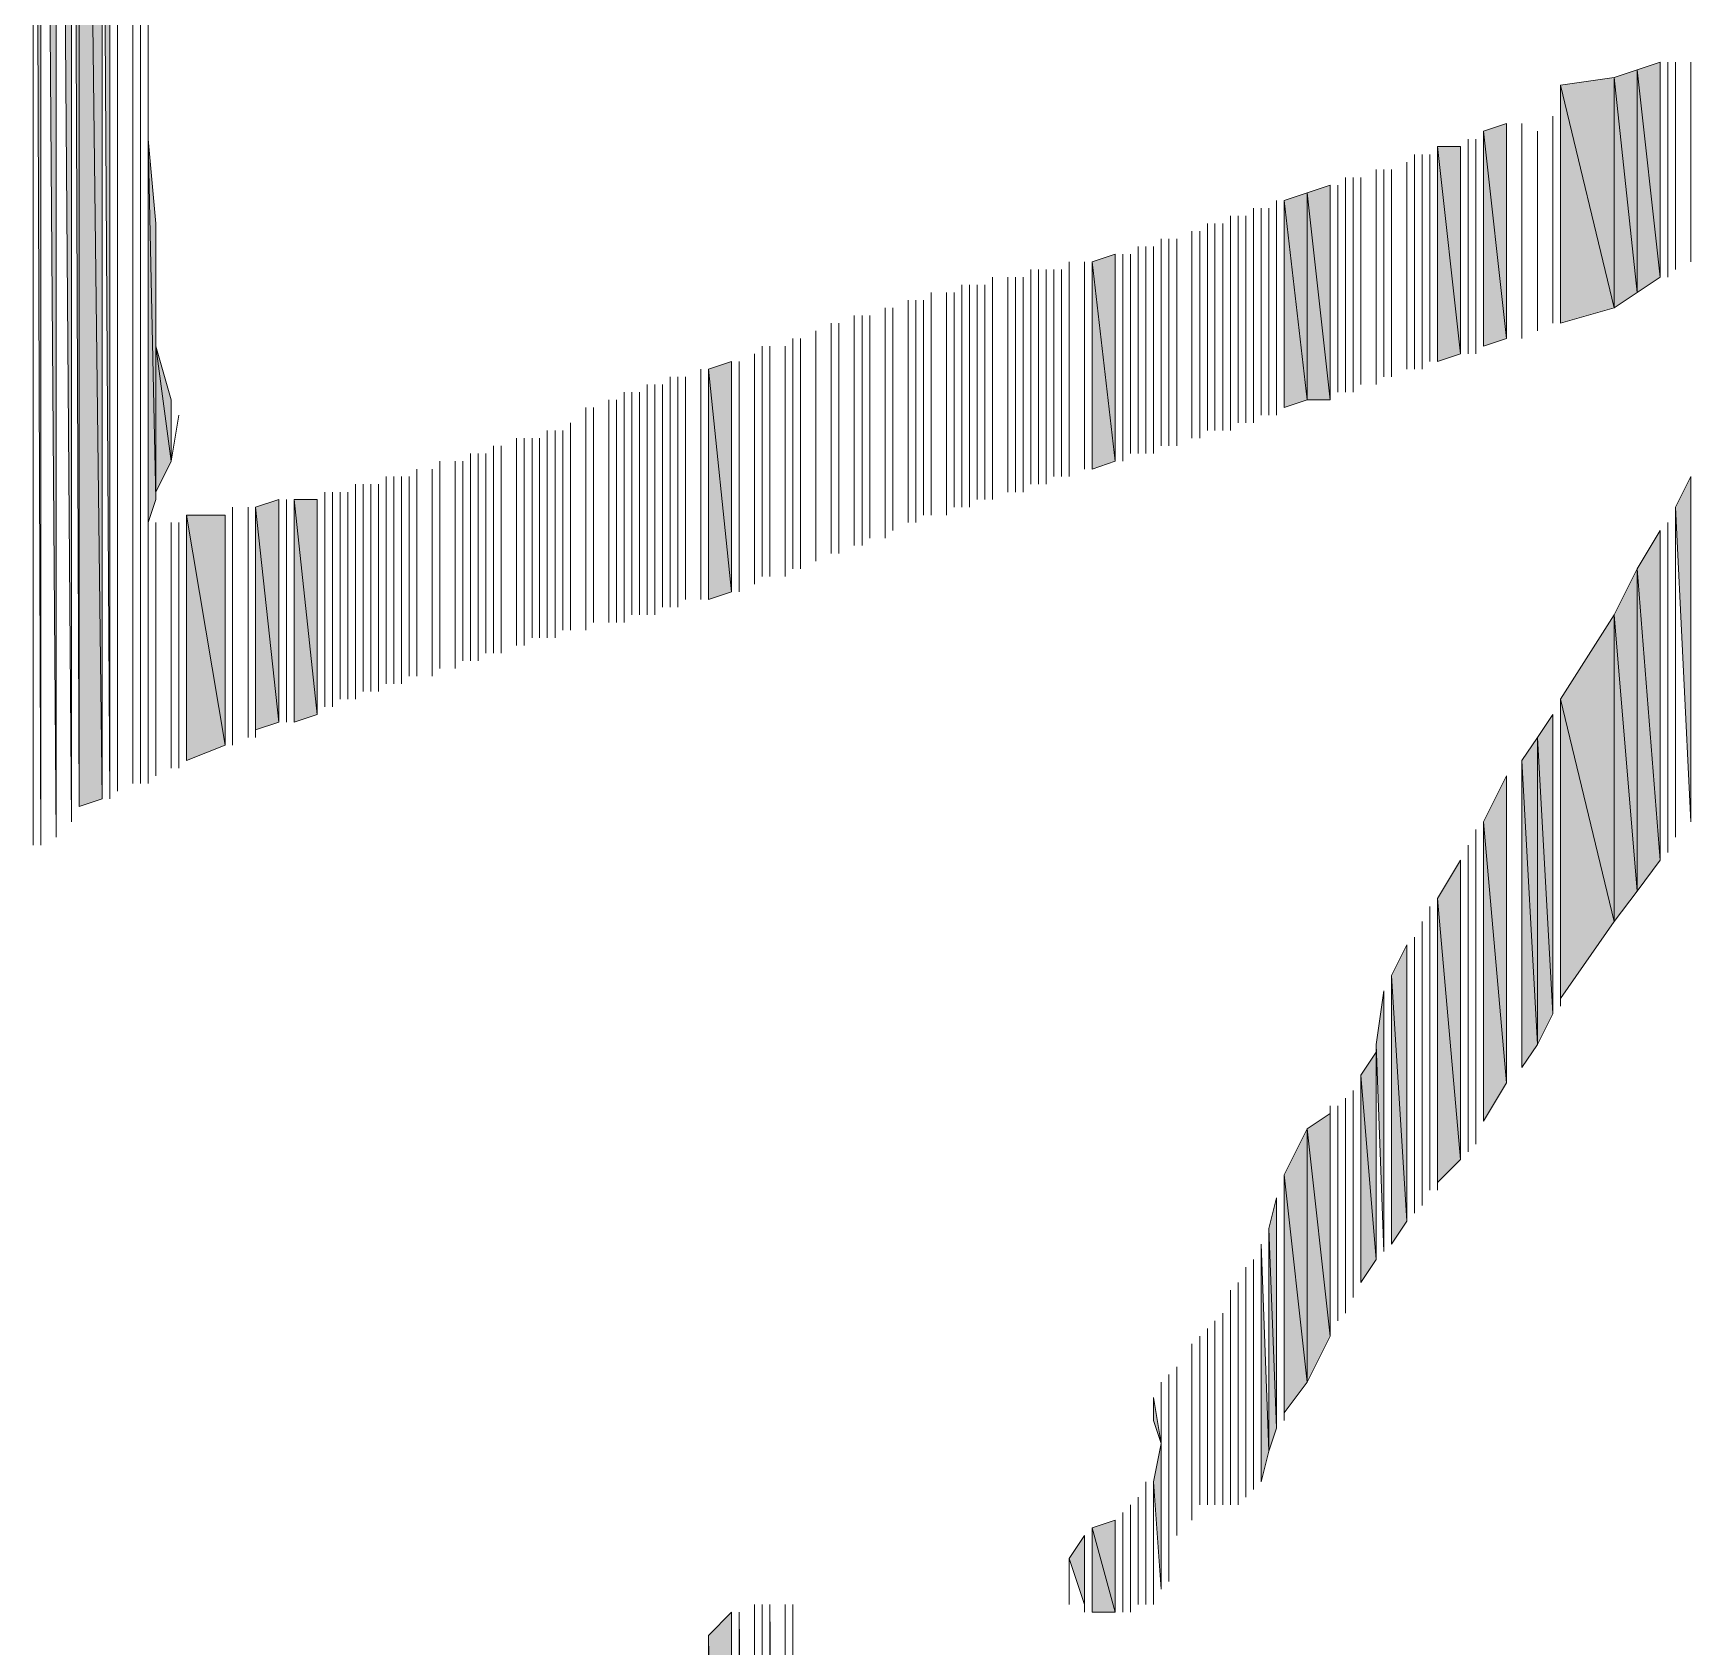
# Model space of a CAD drawing. Header units: millimetres. Extents: x -30643 to 86172, y -19411 to 63186.
# Drawn here: x 83223.9 to 83375.9, y -171.7 to -23.8 of the extents above; entities that cross this region are included whole.
import ezdxf

# ---------------------------------------------------------------- set-up
doc = ezdxf.new("R2010")
doc.units = ezdxf.units.MM

msp = doc.modelspace()

# ---------------------------------------------------------------- hatches: boundary and pattern name
h = msp.add_hatch(color=0)
h.dxf.hatch_style = 2
h.paths.add_polyline_path([(83224.65, -98.2), (83224.65, 91.8), (83223.95, 95.32)])
h = msp.add_hatch(color=0)
h.dxf.hatch_style = 2
h.paths.add_polyline_path([(83226.06, -97.49), (83226.06, 87.57), (83224.65, 91.8)])
h = msp.add_hatch(color=0)
h.dxf.hatch_style = 2
h.paths.add_polyline_path([(83227.47, -96.09), (83227.47, 84.76), (83226.06, 87.57)])
h = msp.add_hatch(color=0)
h.dxf.hatch_style = 2
h.paths.add_polyline_path([(83228.17, -94.68), (83228.17, 81.95), (83227.47, 84.76)])
h = msp.add_hatch(color=0)
h.dxf.hatch_style = 2
h.paths.add_polyline_path([(83228.17, -94.68), (83230.28, -93.97), (83228.17, 81.24)])
h = msp.add_hatch(color=0)
h.dxf.hatch_style = 2
h.paths.add_polyline_path([(83230.28, -93.97), (83230.28, 75.61), (83228.17, 81.24)])
h = msp.add_hatch(color=0)
h.dxf.hatch_style = 2
h.paths.add_polyline_path([(83230.98, -93.97), (83230.98, 16.5), (83230.28, 22.13)])
h = msp.add_hatch(color=0)
h.dxf.hatch_style = 2
h.paths.add_polyline_path([(83371.02, -47.53), (83371.02, -27.13), (83368.91, -27.83)])
h = msp.add_hatch(color=0)
h.dxf.hatch_style = 2
h.paths.add_polyline_path([(83373.13, -46.12), (83373.13, -26.42), (83371.02, -27.13)])
h = msp.add_hatch(color=0)
h.dxf.hatch_style = 2
h.paths.add_polyline_path([(83371.02, -47.53), (83373.13, -46.12), (83371.02, -27.13)])
h = msp.add_hatch(color=0)
h.dxf.hatch_style = 2
h.paths.add_polyline_path([(83368.91, -48.94), (83368.91, -27.83), (83363.98, -28.53)])
h = msp.add_hatch(color=0)
h.dxf.hatch_style = 2
h.paths.add_polyline_path([(83363.98, -50.35), (83363.98, -28.53), (83363.98, -31.35)])
h = msp.add_hatch(color=0)
h.dxf.hatch_style = 2
h.paths.add_polyline_path([(83363.98, -50.35), (83368.91, -48.94), (83363.98, -28.53)])
h = msp.add_hatch(color=0)
h.dxf.hatch_style = 2
h.paths.add_polyline_path([(83368.91, -48.94), (83371.02, -47.53), (83368.91, -27.83)])
h = msp.add_hatch(color=0)
h.dxf.hatch_style = 2
h.paths.add_polyline_path([(83359.05, -51.75), (83359.05, -32.05), (83356.94, -32.75)])
h = msp.add_hatch(color=0)
h.dxf.hatch_style = 2
h.paths.add_polyline_path([(83356.94, -52.46), (83359.05, -51.75), (83356.94, -32.75)])
h = msp.add_hatch(color=0)
h.dxf.hatch_style = 2
h.paths.add_polyline_path([(83234.5, -68.64), (83235.21, -66.53), (83234.5, -33.46)])
h = msp.add_hatch(color=0)
h.dxf.hatch_style = 2
h.paths.add_polyline_path([(83235.21, -66.53), (83235.21, -41.2), (83234.5, -33.46)])
h = msp.add_hatch(color=0)
h.dxf.hatch_style = 2
h.paths.add_polyline_path([(83352.72, -53.86), (83354.83, -53.16), (83352.72, -34.16)])
h = msp.add_hatch(color=0)
h.dxf.hatch_style = 2
h.paths.add_polyline_path([(83354.83, -53.16), (83354.83, -34.16), (83352.72, -34.16)])
h = msp.add_hatch(color=0)
h.dxf.hatch_style = 2
h.paths.add_polyline_path([(83342.87, -57.38), (83342.87, -37.68), (83340.76, -38.38)])
h = msp.add_hatch(color=0)
h.dxf.hatch_style = 2
h.paths.add_polyline_path([(83340.76, -57.38), (83340.76, -38.38), (83338.65, -39.09)])
h = msp.add_hatch(color=0)
h.dxf.hatch_style = 2
h.paths.add_polyline_path([(83338.65, -58.09), (83340.76, -57.38), (83338.65, -39.09)])
h = msp.add_hatch(color=0)
h.dxf.hatch_style = 2
h.paths.add_polyline_path([(83340.76, -57.38), (83342.87, -57.38), (83340.76, -38.38)])
h = msp.add_hatch(color=0)
h.dxf.hatch_style = 2
h.paths.add_polyline_path([(83235.21, -65.83), (83235.21, -44.72), (83235.21, -41.2)])
h = msp.add_hatch(color=0)
h.dxf.hatch_style = 2
h.paths.add_polyline_path([(83323.17, -63.01), (83323.17, -44.01), (83321.06, -44.72)])
h = msp.add_hatch(color=0)
h.dxf.hatch_style = 2
h.paths.add_polyline_path([(83235.21, -65.83), (83235.21, -52.46), (83235.21, -44.72)])
h = msp.add_hatch(color=0)
h.dxf.hatch_style = 2
h.paths.add_polyline_path([(83321.06, -63.72), (83323.17, -63.01), (83321.06, -44.72)])
h = msp.add_hatch(color=0)
h.dxf.hatch_style = 2
h.paths.add_polyline_path([(83235.21, -65.83), (83236.61, -63.01), (83235.21, -52.46)])
h = msp.add_hatch(color=0)
h.dxf.hatch_style = 2
h.paths.add_polyline_path([(83236.61, -63.01), (83236.61, -57.38), (83235.21, -52.46)])
h = msp.add_hatch(color=0)
h.dxf.hatch_style = 2
h.paths.add_polyline_path([(83287.98, -74.98), (83287.98, -53.86), (83285.87, -54.57)])
h = msp.add_hatch(color=0)
h.dxf.hatch_style = 2
h.paths.add_polyline_path([(83285.87, -75.68), (83287.98, -74.98), (83285.87, -54.57)])
h = msp.add_hatch(color=0)
h.dxf.hatch_style = 2
h.paths.add_polyline_path([(83375.94, -96.09), (83375.94, -64.42), (83374.54, -67.23)])
h = msp.add_hatch(color=0)
h.dxf.hatch_style = 2
h.paths.add_polyline_path([(83246.47, -86.94), (83246.47, -66.53), (83244.35, -67.23)])
h = msp.add_hatch(color=0)
h.dxf.hatch_style = 2
h.paths.add_polyline_path([(83247.87, -86.94), (83249.98, -86.23), (83247.87, -66.53)])
h = msp.add_hatch(color=0)
h.dxf.hatch_style = 2
h.paths.add_polyline_path([(83249.98, -86.23), (83249.98, -66.53), (83247.87, -66.53)])
h = msp.add_hatch(color=0)
h.dxf.hatch_style = 2
h.paths.add_polyline_path([(83238.02, -90.46), (83241.54, -89.05), (83238.02, -67.94)])
h = msp.add_hatch(color=0)
h.dxf.hatch_style = 2
h.paths.add_polyline_path([(83241.54, -89.05), (83241.54, -67.94), (83238.02, -67.94)])
h = msp.add_hatch(color=0)
h.dxf.hatch_style = 2
h.paths.add_polyline_path([(83244.35, -87.64), (83246.47, -86.94), (83244.35, -67.23)])
h = msp.add_hatch(color=0)
h.dxf.hatch_style = 2
h.paths.add_polyline_path([(83373.13, -99.6), (83373.13, -69.35), (83371.02, -72.86)])
h = msp.add_hatch(color=0)
h.dxf.hatch_style = 2
h.paths.add_polyline_path([(83371.02, -102.42), (83371.02, -72.86), (83368.91, -77.09)])
h = msp.add_hatch(color=0)
h.dxf.hatch_style = 2
h.paths.add_polyline_path([(83371.02, -102.42), (83373.13, -99.6), (83371.02, -72.86)])
h = msp.add_hatch(color=0)
h.dxf.hatch_style = 2
h.paths.add_polyline_path([(83368.91, -105.23), (83368.91, -77.09), (83363.98, -84.83)])
h = msp.add_hatch(color=0)
h.dxf.hatch_style = 2
h.paths.add_polyline_path([(83368.91, -105.23), (83371.02, -102.42), (83368.91, -77.09)])
h = msp.add_hatch(color=0)
h.dxf.hatch_style = 2
h.paths.add_polyline_path([(83363.98, -112.27), (83368.91, -105.23), (83363.98, -84.83)])
h = msp.add_hatch(color=0)
h.dxf.hatch_style = 2
h.paths.add_polyline_path([(83363.28, -113.68), (83363.28, -86.23), (83361.87, -88.35)])
h = msp.add_hatch(color=0)
h.dxf.hatch_style = 2
h.paths.add_polyline_path([(83361.87, -116.49), (83361.87, -88.35), (83360.46, -90.46)])
h = msp.add_hatch(color=0)
h.dxf.hatch_style = 2
h.paths.add_polyline_path([(83361.87, -116.49), (83363.28, -113.68), (83361.87, -88.35)])
h = msp.add_hatch(color=0)
h.dxf.hatch_style = 2
h.paths.add_polyline_path([(83360.46, -118.6), (83361.87, -116.49), (83360.46, -90.46)])
h = msp.add_hatch(color=0)
h.dxf.hatch_style = 2
h.paths.add_polyline_path([(83359.05, -120.01), (83359.05, -91.86), (83356.94, -96.09)])
h = msp.add_hatch(color=0)
h.dxf.hatch_style = 2
h.paths.add_polyline_path([(83356.94, -123.53), (83359.05, -120.01), (83356.94, -96.09)])
h = msp.add_hatch(color=0)
h.dxf.hatch_style = 2
h.paths.add_polyline_path([(83354.83, -127.05), (83354.83, -99.6), (83352.72, -103.12)])
h = msp.add_hatch(color=0)
h.dxf.hatch_style = 2
h.paths.add_polyline_path([(83352.72, -129.16), (83354.83, -127.05), (83352.72, -103.12)])
h = msp.add_hatch(color=0)
h.dxf.hatch_style = 2
h.paths.add_polyline_path([(83349.91, -132.68), (83349.91, -107.34), (83348.5, -110.16)])
h = msp.add_hatch(color=0)
h.dxf.hatch_style = 2
h.paths.add_polyline_path([(83348.5, -134.79), (83349.91, -132.68), (83348.5, -110.16)])
h = msp.add_hatch(color=0)
h.dxf.hatch_style = 2
h.paths.add_polyline_path([(83347.8, -135.49), (83347.8, -111.57), (83347.09, -116.49)])
h = msp.add_hatch(color=0)
h.dxf.hatch_style = 2
h.paths.add_polyline_path([(83347.09, -136.2), (83347.09, -117.2), (83345.68, -119.31)])
h = msp.add_hatch(color=0)
h.dxf.hatch_style = 2
h.paths.add_polyline_path([(83345.68, -138.31), (83347.09, -136.2), (83345.68, -119.31)])
h = msp.add_hatch(color=0)
h.dxf.hatch_style = 2
h.paths.add_polyline_path([(83342.87, -143.23), (83342.87, -122.83), (83340.76, -124.23)])
h = msp.add_hatch(color=0)
h.dxf.hatch_style = 2
h.paths.add_polyline_path([(83340.76, -147.45), (83340.76, -124.23), (83338.65, -128.45)])
h = msp.add_hatch(color=0)
h.dxf.hatch_style = 2
h.paths.add_polyline_path([(83340.76, -147.45), (83342.87, -143.23), (83340.76, -124.23)])
h = msp.add_hatch(color=0)
h.dxf.hatch_style = 2
h.paths.add_polyline_path([(83338.65, -150.27), (83340.76, -147.45), (83338.65, -128.45)])
h = msp.add_hatch(color=0)
h.dxf.hatch_style = 2
h.paths.add_polyline_path([(83337.94, -151.68), (83337.94, -130.57), (83337.24, -133.38)])
h = msp.add_hatch(color=0)
h.dxf.hatch_style = 2
h.paths.add_polyline_path([(83337.24, -153.79), (83337.94, -151.68), (83337.24, -133.38)])
h = msp.add_hatch(color=0)
h.dxf.hatch_style = 2
h.paths.add_polyline_path([(83336.54, -156.6), (83337.24, -153.79), (83336.54, -134.79)])
h = msp.add_hatch(color=0)
h.dxf.hatch_style = 2
h.paths.add_polyline_path([(83326.68, -150.97), (83327.39, -153.08), (83326.68, -148.86)])
h = msp.add_hatch(color=0)
h.dxf.hatch_style = 2
h.paths.add_polyline_path([(83327.39, -166.45), (83327.39, -153.08), (83326.68, -156.6)])
h = msp.add_hatch(color=0)
h.dxf.hatch_style = 2
h.paths.add_polyline_path([(83323.17, -168.56), (83323.17, -160.12), (83321.06, -160.82)])
h = msp.add_hatch(color=0)
h.dxf.hatch_style = 2
h.paths.add_polyline_path([(83321.06, -168.56), (83323.17, -168.56), (83321.06, -160.82)])
h = msp.add_hatch(color=0)
h.dxf.hatch_style = 2
h.paths.add_polyline_path([(83320.35, -167.86), (83320.35, -161.53), (83318.94, -163.64)])
h = msp.add_hatch(color=0)
h.dxf.hatch_style = 2
h.paths.add_polyline_path([(83287.98, -303.67), (83287.98, -168.56), (83285.87, -170.68)])
h = msp.add_hatch(color=0)
h.dxf.hatch_style = 2
h.paths.add_polyline_path([(83288.69, -304.37), (83290.09, -309.3), (83288.69, -168.56)])
h = msp.add_hatch(color=0)
h.dxf.hatch_style = 2
h.paths.add_polyline_path([(83291.5, -311.41), (83292.91, -313.52), (83291.5, -167.86)])
h = msp.add_hatch(color=0)
h.dxf.hatch_style = 2
h.paths.add_polyline_path([(83293.61, -314.93), (83293.61, -183.34), (83293.61, -167.86)])
h = msp.add_hatch(color=0)
h.dxf.hatch_style = 2
h.paths.add_polyline_path([(83285.87, -297.34), (83287.98, -303.67), (83285.87, -170.68)])

# ---------------------------------------------------------------- linework, layer by layer
at = {"color": 0, "lineweight": 0}
for points in [[(83223.95, -75.68), (83223.95, 95.32)], [(83223.95, -98.2), (83223.95, 95.32)], [(83224.65, -98.2), (83224.65, 91.8), (83223.95, 95.32)], [(83224.65, -98.2), (83224.65, 91.8)], [(83226.06, -97.49), (83226.06, 87.57), (83224.65, 91.8)], [(83226.06, -97.49), (83226.06, 87.57)], [(83226.06, -97.49), (83226.06, 87.57)], [(83226.06, -97.49), (83226.06, 87.57)], [(83227.47, -96.09), (83227.47, 84.76), (83226.06, 87.57)], [(83227.47, -96.09), (83227.47, 84.76)], [(83228.17, -94.68), (83228.17, 81.95), (83227.47, 84.76)], [(83228.17, -94.68), (83228.17, 81.95)], [(83228.17, -94.68), (83228.17, 81.24)], [(83228.17, -94.68), (83230.28, -93.97), (83228.17, 81.24)], [(83230.28, -93.97), (83230.28, 75.61), (83228.17, 81.24)], [(83230.28, -93.97), (83230.28, 22.13)], [(83230.98, -93.97), (83230.98, 16.5), (83230.28, 22.13)], [(83230.98, -93.97), (83230.98, 16.5)], [(83231.69, -93.27), (83231.69, 15.8)], [(83231.69, -93.27), (83231.69, 15.8)], [(83233.1, -92.57), (83233.1, 15.1)], [(83233.1, -92.57), (83233.1, 15.1)], [(83233.1, -92.57), (83233.1, 15.1)], [(83233.1, -92.57), (83233.1, 15.1)], [(83233.8, -92.57), (83233.8, 14.39)], [(83233.8, -92.57), (83233.8, 14.39)], [(83233.8, -92.57), (83233.8, 14.39)], [(83233.8, -92.57), (83233.8, 14.39)], [(83234.5, -92.57), (83234.5, 13.69)], [(83371.02, -47.53), (83371.02, -27.13), (83368.91, -27.83)], [(83373.13, -46.12), (83373.13, -26.42), (83371.02, -27.13)], [(83371.02, -47.53), (83373.13, -46.12), (83371.02, -27.13)], [(83373.13, -46.12), (83373.13, -26.42)], [(83373.83, -46.12), (83373.83, -26.42)], [(83373.83, -46.12), (83373.83, -26.42)], [(83374.54, -45.42), (83374.54, -26.42)], [(83374.54, -45.42), (83374.54, -26.42)], [(83375.94, -44.72), (83375.94, -26.42)], [(83375.94, -44.72), (83375.94, -26.42)], [(83368.91, -48.94), (83368.91, -27.83), (83363.98, -28.53)], [(83363.98, -50.35), (83363.98, -28.53), (83363.98, -31.35)], [(83363.98, -50.35), (83368.91, -48.94), (83363.98, -28.53)], [(83368.91, -48.94), (83368.91, -27.83)], [(83368.91, -48.94), (83368.91, -27.83)], [(83368.91, -48.94), (83371.02, -47.53), (83368.91, -27.83)], [(83363.28, -50.35), (83363.28, -31.35)], [(83363.28, -50.35), (83363.28, -31.35)], [(83363.98, -50.35), (83363.98, -31.35)], [(83363.98, -50.35), (83363.98, -31.35)], [(83359.05, -51.75), (83359.05, -32.05), (83356.94, -32.75)], [(83356.94, -52.46), (83356.94, -32.75)], [(83356.94, -52.46), (83359.05, -51.75), (83356.94, -32.75)], [(83359.05, -51.75), (83359.05, -32.05)], [(83360.46, -51.75), (83360.46, -32.05)], [(83360.46, -51.75), (83360.46, -32.05)], [(83361.87, -51.05), (83361.87, -32.75)], [(83361.87, -51.05), (83361.87, -32.75)], [(83234.5, -68.64), (83235.21, -66.53), (83234.5, -33.46)], [(83235.21, -66.53), (83235.21, -41.2), (83234.5, -33.46)], [(83350.61, -54.57), (83350.61, -34.87)], [(83350.61, -54.57), (83350.61, -34.87)], [(83351.31, -54.57), (83351.31, -34.87)], [(83351.31, -54.57), (83351.31, -34.87)], [(83352.02, -53.86), (83352.02, -34.87)], [(83352.02, -53.86), (83352.02, -34.87)], [(83352.02, -53.86), (83352.02, -34.87)], [(83352.02, -53.86), (83352.02, -34.87)], [(83352.72, -53.86), (83352.72, -34.16)], [(83352.72, -53.86), (83354.83, -53.16), (83352.72, -34.16)], [(83354.83, -53.16), (83354.83, -34.16), (83352.72, -34.16)], [(83352.72, -53.86), (83352.72, -34.87)], [(83352.72, -53.86), (83352.72, -34.87)], [(83354.83, -53.16), (83354.83, -34.16)], [(83354.83, -53.16), (83354.83, -34.16)], [(83354.83, -53.16), (83354.83, -34.16)], [(83355.54, -53.16), (83355.54, -33.46)], [(83355.54, -53.16), (83355.54, -33.46)], [(83355.54, -53.16), (83355.54, -33.46)], [(83355.54, -53.16), (83355.54, -33.46)], [(83356.24, -53.16), (83356.24, -33.46)], [(83356.24, -53.16), (83356.24, -33.46)], [(83356.24, -52.46), (83356.24, -33.46)], [(83356.24, -52.46), (83356.24, -33.46)], [(83356.24, -52.46), (83356.24, -33.46)], [(83356.24, -52.46), (83356.24, -33.46)], [(83347.09, -55.98), (83347.09, -36.27)], [(83347.09, -55.98), (83347.09, -36.27)], [(83347.09, -55.27), (83347.09, -36.27)], [(83347.09, -55.27), (83347.09, -36.27)], [(83347.09, -55.27), (83347.09, -36.27)], [(83347.09, -55.27), (83347.09, -36.27)], [(83347.8, -55.27), (83347.8, -36.27)], [(83347.8, -55.27), (83347.8, -36.27)], [(83348.5, -55.27), (83348.5, -36.27)], [(83348.5, -55.27), (83348.5, -36.27)], [(83349.91, -54.57), (83349.91, -35.57)], [(83349.91, -54.57), (83349.91, -35.57)], [(83349.91, -54.57), (83349.91, -35.57)], [(83349.91, -54.57), (83349.91, -35.57)], [(83342.87, -57.38), (83342.87, -37.68), (83340.76, -38.38)], [(83342.87, -57.38), (83342.87, -37.68)], [(83342.87, -56.68), (83342.87, -37.68)], [(83342.87, -56.68), (83342.87, -37.68)], [(83342.87, -56.68), (83342.87, -37.68)], [(83342.87, -56.68), (83342.87, -37.68)], [(83343.57, -56.68), (83343.57, -37.68)], [(83343.57, -56.68), (83343.57, -37.68)], [(83343.57, -56.68), (83343.57, -37.68)], [(83343.57, -56.68), (83343.57, -37.68)], [(83343.57, -56.68), (83343.57, -37.68)], [(83343.57, -56.68), (83343.57, -37.68)], [(83343.57, -56.68), (83343.57, -37.68)], [(83343.57, -56.68), (83343.57, -37.68)], [(83343.57, -56.68), (83343.57, -37.68)], [(83343.57, -56.68), (83343.57, -37.68)], [(83344.28, -56.68), (83344.28, -36.98)], [(83344.28, -56.68), (83344.28, -36.98)], [(83344.28, -56.68), (83344.28, -36.98)], [(83344.28, -56.68), (83344.28, -36.98)], [(83344.28, -56.68), (83344.28, -37.68)], [(83344.28, -56.68), (83344.28, -37.68)], [(83344.98, -56.68), (83344.98, -36.98)], [(83344.98, -56.68), (83344.98, -36.98)], [(83344.98, -55.98), (83344.98, -36.98)], [(83344.98, -55.98), (83344.98, -36.98)], [(83344.98, -55.98), (83344.98, -36.98)], [(83344.98, -55.98), (83344.98, -36.98)], [(83345.68, -55.98), (83345.68, -36.98)], [(83345.68, -55.98), (83345.68, -36.98)], [(83337.94, -58.79), (83337.94, -39.09)], [(83337.94, -58.79), (83337.94, -39.09)], [(83340.76, -57.38), (83340.76, -38.38), (83338.65, -39.09)], [(83338.65, -58.09), (83338.65, -39.09)], [(83338.65, -58.09), (83338.65, -39.09)], [(83338.65, -58.09), (83338.65, -39.09)], [(83338.65, -58.09), (83338.65, -39.09)], [(83338.65, -58.09), (83338.65, -39.09)], [(83338.65, -58.09), (83338.65, -39.09)], [(83338.65, -58.09), (83338.65, -39.09)], [(83338.65, -58.09), (83340.76, -57.38), (83338.65, -39.09)], [(83340.76, -57.38), (83340.76, -38.38)], [(83340.76, -57.38), (83340.76, -38.38)], [(83340.76, -57.38), (83342.87, -57.38), (83340.76, -38.38)], [(83333.72, -59.49), (83333.72, -40.5)], [(83333.72, -59.49), (83333.72, -40.5)], [(83334.43, -59.49), (83334.43, -40.5)], [(83334.43, -59.49), (83334.43, -40.5)], [(83335.13, -59.49), (83335.13, -40.5)], [(83335.13, -59.49), (83335.13, -40.5)], [(83335.83, -59.49), (83335.83, -39.79)], [(83335.83, -59.49), (83335.83, -39.79)], [(83336.54, -58.79), (83336.54, -39.79)], [(83336.54, -58.79), (83336.54, -39.79)], [(83336.54, -58.79), (83336.54, -39.79)], [(83336.54, -58.79), (83336.54, -39.79)], [(83336.54, -58.79), (83336.54, -39.79)], [(83336.54, -58.79), (83336.54, -39.79)], [(83337.24, -58.79), (83337.24, -39.79)], [(83337.24, -58.79), (83337.24, -39.79)], [(83337.24, -58.79), (83337.24, -39.79)], [(83337.24, -58.79), (83337.24, -39.79)], [(83235.21, -66.53), (83235.21, -41.2)], [(83235.21, -65.83), (83235.21, -44.72), (83235.21, -41.2)], [(83330.2, -60.9), (83330.2, -41.9)], [(83330.2, -60.9), (83330.2, -41.9)], [(83330.2, -60.9), (83330.2, -41.9)], [(83330.2, -60.9), (83330.2, -41.9)], [(83330.2, -60.9), (83330.2, -41.9)], [(83330.2, -60.9), (83330.2, -41.9)], [(83330.91, -60.9), (83330.91, -41.9)], [(83330.91, -60.9), (83330.91, -41.9)], [(83331.61, -60.2), (83331.61, -41.2)], [(83331.61, -60.2), (83331.61, -41.2)], [(83332.31, -60.2), (83332.31, -41.2)], [(83332.31, -60.2), (83332.31, -41.2)], [(83332.31, -60.2), (83332.31, -41.2)], [(83332.31, -60.2), (83332.31, -41.2)], [(83333.02, -60.2), (83333.02, -41.2)], [(83333.02, -60.2), (83333.02, -41.2)], [(83333.72, -60.2), (83333.72, -41.2)], [(83333.72, -60.2), (83333.72, -41.2)], [(83323.17, -63.01), (83323.17, -44.01), (83321.06, -44.72)], [(83323.17, -63.01), (83323.17, -44.01)], [(83323.17, -63.01), (83323.17, -44.01)], [(83323.17, -63.01), (83323.17, -44.01)], [(83323.87, -63.01), (83323.87, -44.01)], [(83323.87, -63.01), (83323.87, -44.01)], [(83323.87, -63.01), (83323.87, -44.01)], [(83323.87, -63.01), (83323.87, -44.01)], [(83323.87, -63.01), (83323.87, -44.01)], [(83323.87, -63.01), (83323.87, -44.01)], [(83324.57, -62.31), (83324.57, -44.01)], [(83324.57, -62.31), (83324.57, -44.01)], [(83325.28, -62.31), (83325.28, -43.31)], [(83325.28, -62.31), (83325.28, -43.31)], [(83325.98, -62.31), (83325.98, -43.31)], [(83325.98, -62.31), (83325.98, -43.31)], [(83325.98, -62.31), (83325.98, -43.31)], [(83325.98, -62.31), (83325.98, -43.31)], [(83325.98, -62.31), (83325.98, -43.31)], [(83325.98, -62.31), (83325.98, -43.31)], [(83326.68, -62.31), (83326.68, -43.31)], [(83326.68, -62.31), (83326.68, -43.31)], [(83326.68, -61.61), (83326.68, -43.31)], [(83326.68, -61.61), (83326.68, -43.31)], [(83327.39, -61.61), (83327.39, -42.61)], [(83327.39, -61.61), (83327.39, -42.61)], [(83328.09, -61.61), (83328.09, -42.61)], [(83328.09, -61.61), (83328.09, -42.61)], [(83328.8, -61.61), (83328.8, -42.61)], [(83328.8, -61.61), (83328.8, -42.61)], [(83328.8, -60.9), (83328.8, -42.61)], [(83328.8, -60.9), (83328.8, -42.61)], [(83235.21, -65.83), (83235.21, -44.72)], [(83235.21, -65.83), (83235.21, -52.46), (83235.21, -44.72)], [(83315.43, -65.12), (83315.43, -45.42)], [(83315.43, -65.12), (83315.43, -45.42)], [(83316.13, -65.12), (83316.13, -45.42)], [(83316.13, -65.12), (83316.13, -45.42)], [(83316.83, -65.12), (83316.83, -45.42)], [(83316.83, -65.12), (83316.83, -45.42)], [(83316.83, -65.12), (83316.83, -45.42)], [(83316.83, -65.12), (83316.83, -45.42)], [(83317.54, -64.42), (83317.54, -45.42)], [(83317.54, -64.42), (83317.54, -45.42)], [(83318.24, -64.42), (83318.24, -45.42)], [(83318.24, -64.42), (83318.24, -45.42)], [(83318.94, -64.42), (83318.94, -44.72)], [(83318.94, -64.42), (83318.94, -44.72)], [(83318.94, -64.42), (83318.94, -44.72)], [(83318.94, -64.42), (83318.94, -44.72)], [(83320.35, -63.72), (83320.35, -44.72)], [(83320.35, -63.72), (83320.35, -44.72)], [(83320.35, -63.72), (83320.35, -44.72)], [(83320.35, -63.72), (83320.35, -44.72)], [(83321.06, -63.72), (83321.06, -44.72)], [(83321.06, -63.72), (83321.06, -44.72)], [(83321.06, -63.72), (83321.06, -44.72)], [(83321.06, -63.72), (83321.06, -44.72)], [(83321.06, -63.72), (83321.06, -44.72)], [(83321.06, -63.72), (83323.17, -63.01), (83321.06, -44.72)], [(83309.09, -67.23), (83309.09, -46.83)], [(83309.09, -67.23), (83309.09, -46.83)], [(83309.8, -67.23), (83309.8, -46.83)], [(83309.8, -67.23), (83309.8, -46.83)], [(83310.5, -66.53), (83310.5, -46.83)], [(83310.5, -66.53), (83310.5, -46.83)], [(83311.2, -66.53), (83311.2, -46.83)], [(83311.2, -66.53), (83311.2, -46.83)], [(83311.91, -66.53), (83311.91, -46.12)], [(83311.91, -66.53), (83311.91, -46.12)], [(83311.91, -66.53), (83311.91, -46.12)], [(83311.91, -66.53), (83311.91, -46.12)], [(83313.31, -65.83), (83313.31, -46.12)], [(83313.31, -65.83), (83313.31, -46.12)], [(83313.31, -65.83), (83313.31, -46.12)], [(83313.31, -65.83), (83313.31, -46.12)], [(83314.02, -65.83), (83314.02, -46.12)], [(83314.02, -65.83), (83314.02, -46.12)], [(83314.72, -65.83), (83314.72, -46.12)], [(83314.72, -65.83), (83314.72, -46.12)], [(83304.17, -68.64), (83304.17, -48.24)], [(83304.17, -68.64), (83304.17, -48.24)], [(83304.87, -68.64), (83304.87, -48.24)], [(83304.87, -68.64), (83304.87, -48.24)], [(83304.87, -68.64), (83304.87, -48.24)], [(83304.87, -68.64), (83304.87, -48.24)], [(83304.87, -68.64), (83304.87, -48.24)], [(83304.87, -68.64), (83304.87, -48.24)], [(83305.57, -67.94), (83305.57, -48.24)], [(83305.57, -67.94), (83305.57, -48.24)], [(83306.28, -67.94), (83306.28, -47.53)], [(83306.28, -67.94), (83306.28, -47.53)], [(83306.28, -67.94), (83306.28, -48.24)], [(83306.28, -67.94), (83306.28, -48.24)], [(83307.69, -67.94), (83307.69, -47.53)], [(83307.69, -67.94), (83307.69, -47.53)], [(83308.39, -67.23), (83308.39, -47.53)], [(83308.39, -67.23), (83308.39, -47.53)], [(83299.24, -70.75), (83299.24, -49.64)], [(83299.24, -70.75), (83299.24, -49.64)], [(83299.24, -70.75), (83299.24, -49.64)], [(83299.24, -70.75), (83299.24, -49.64)], [(83299.95, -70.75), (83299.95, -49.64)], [(83299.95, -70.75), (83299.95, -49.64)], [(83299.95, -70.75), (83299.95, -49.64)], [(83299.95, -70.75), (83299.95, -49.64)], [(83300.65, -70.05), (83300.65, -49.64)], [(83300.65, -70.05), (83300.65, -49.64)], [(83302.06, -70.05), (83302.06, -48.94)], [(83302.06, -70.05), (83302.06, -48.94)], [(83302.06, -70.05), (83302.06, -48.94)], [(83302.06, -70.05), (83302.06, -48.94)], [(83302.76, -69.35), (83302.76, -48.94)], [(83302.76, -69.35), (83302.76, -48.94)], [(83302.76, -69.35), (83302.76, -48.94)], [(83302.76, -69.35), (83302.76, -48.94)], [(83295.72, -72.16), (83295.72, -51.05)], [(83295.72, -72.16), (83295.72, -51.05)], [(83295.72, -72.16), (83295.72, -51.05)], [(83295.72, -72.16), (83295.72, -51.05)], [(83297.13, -71.46), (83297.13, -50.35)], [(83297.13, -71.46), (83297.13, -50.35)], [(83297.83, -71.46), (83297.83, -50.35)], [(83297.83, -71.46), (83297.83, -50.35)], [(83235.21, -65.83), (83236.61, -63.01), (83235.21, -52.46)], [(83236.61, -63.01), (83236.61, -57.38), (83235.21, -52.46)], [(83290.09, -74.27), (83290.09, -53.16)], [(83290.09, -74.27), (83290.09, -53.16)], [(83290.09, -74.27), (83290.09, -53.16)], [(83290.09, -74.27), (83290.09, -53.16)], [(83290.8, -73.57), (83290.8, -52.46)], [(83290.8, -73.57), (83290.8, -52.46)], [(83291.5, -73.57), (83291.5, -52.46)], [(83291.5, -73.57), (83291.5, -52.46)], [(83292.91, -73.57), (83292.91, -52.46)], [(83292.91, -73.57), (83292.91, -52.46)], [(83293.61, -72.86), (83293.61, -51.75)], [(83293.61, -72.86), (83293.61, -51.75)], [(83293.61, -72.86), (83293.61, -51.75)], [(83293.61, -72.86), (83293.61, -51.75)], [(83294.32, -72.86), (83294.32, -51.75)], [(83294.32, -72.86), (83294.32, -51.75)], [(83294.32, -72.86), (83294.32, -51.75)], [(83294.32, -72.86), (83294.32, -51.75)], [(83294.32, -72.86), (83294.32, -51.75)], [(83294.32, -72.86), (83294.32, -51.75)], [(83294.32, -72.86), (83294.32, -51.75)], [(83294.32, -72.86), (83294.32, -51.75)], [(83285.17, -75.68), (83285.17, -54.57)], [(83285.17, -75.68), (83285.17, -54.57)], [(83285.17, -75.68), (83285.17, -54.57)], [(83285.17, -75.68), (83285.17, -54.57)], [(83287.98, -74.98), (83287.98, -53.86), (83285.87, -54.57)], [(83285.87, -75.68), (83285.87, -54.57)], [(83285.87, -75.68), (83285.87, -54.57)], [(83285.87, -75.68), (83285.87, -54.57)], [(83285.87, -75.68), (83287.98, -74.98), (83285.87, -54.57)], [(83287.98, -74.98), (83287.98, -53.86)], [(83288.69, -74.98), (83288.69, -53.86)], [(83288.69, -74.98), (83288.69, -53.86)], [(83280.24, -77.09), (83280.24, -55.98)], [(83280.24, -77.09), (83280.24, -55.98)], [(83280.24, -77.09), (83280.24, -55.98)], [(83280.24, -77.09), (83280.24, -55.98)], [(83280.24, -77.09), (83280.24, -55.98)], [(83280.24, -77.09), (83280.24, -55.98)], [(83280.95, -77.09), (83280.95, -55.98)], [(83280.95, -77.09), (83280.95, -55.98)], [(83280.95, -76.38), (83280.95, -55.98)], [(83280.95, -76.38), (83280.95, -55.98)], [(83280.95, -76.38), (83280.95, -55.98)], [(83280.95, -76.38), (83280.95, -55.98)], [(83281.65, -76.38), (83281.65, -55.98)], [(83281.65, -76.38), (83281.65, -55.98)], [(83281.65, -76.38), (83281.65, -55.98)], [(83281.65, -76.38), (83281.65, -55.98)], [(83282.35, -76.38), (83282.35, -55.27)], [(83282.35, -76.38), (83282.35, -55.27)], [(83283.06, -76.38), (83283.06, -55.27)], [(83283.06, -76.38), (83283.06, -55.27)], [(83283.06, -76.38), (83283.06, -55.27)], [(83283.06, -76.38), (83283.06, -55.27)], [(83283.76, -75.68), (83283.76, -55.27)], [(83283.76, -75.68), (83283.76, -55.27)], [(83276.72, -77.79), (83276.72, -57.38)], [(83276.72, -77.79), (83276.72, -57.38)], [(83277.43, -77.79), (83277.43, -57.38)], [(83277.43, -77.79), (83277.43, -57.38)], [(83277.43, -77.79), (83277.43, -57.38)], [(83277.43, -77.79), (83277.43, -57.38)], [(83277.43, -77.79), (83277.43, -57.38)], [(83277.43, -77.79), (83277.43, -57.38)], [(83278.13, -77.09), (83278.13, -56.68)], [(83278.13, -77.09), (83278.13, -56.68)], [(83278.13, -77.09), (83278.13, -56.68)], [(83278.13, -77.09), (83278.13, -56.68)], [(83278.13, -77.79), (83278.13, -57.38)], [(83278.13, -77.79), (83278.13, -57.38)], [(83278.83, -77.09), (83278.83, -56.68)], [(83278.83, -77.09), (83278.83, -56.68)], [(83279.54, -77.09), (83279.54, -56.68)], [(83279.54, -77.09), (83279.54, -56.68)], [(83279.54, -77.09), (83279.54, -56.68)], [(83279.54, -77.09), (83279.54, -56.68)], [(83280.24, -77.09), (83280.24, -56.68)], [(83280.24, -77.09), (83280.24, -56.68)], [(83236.61, -63.01), (83237.32, -58.79)], [(83274.61, -78.49), (83274.61, -58.09)], [(83274.61, -78.49), (83274.61, -58.09)], [(83274.61, -78.49), (83274.61, -58.09)], [(83275.32, -77.79), (83275.32, -58.09)], [(83275.32, -77.79), (83275.32, -58.09)], [(83271.09, -79.2), (83271.09, -60.2)], [(83271.09, -79.2), (83271.09, -60.2)], [(83271.09, -79.2), (83271.09, -60.2)], [(83271.09, -79.2), (83271.09, -60.2)], [(83271.09, -79.2), (83271.09, -60.2)], [(83271.09, -79.2), (83271.09, -60.2)], [(83271.8, -79.2), (83271.8, -60.2)], [(83271.8, -79.2), (83271.8, -60.2)], [(83272.5, -78.49), (83272.5, -60.2)], [(83272.5, -78.49), (83272.5, -60.2)], [(83273.21, -78.49), (83273.21, -59.49)], [(83273.21, -78.49), (83273.21, -59.49)], [(83273.21, -78.49), (83273.21, -59.49)], [(83273.21, -78.49), (83273.21, -59.49)], [(83273.21, -78.49), (83273.21, -60.2)], [(83273.21, -78.49), (83273.21, -60.2)], [(83274.61, -78.49), (83274.61, -59.49)], [(83264.06, -81.31), (83264.06, -62.31)], [(83264.06, -81.31), (83264.06, -62.31)], [(83264.76, -81.31), (83264.76, -62.31)], [(83264.76, -81.31), (83264.76, -62.31)], [(83264.76, -81.31), (83264.76, -62.31)], [(83264.76, -81.31), (83264.76, -62.31)], [(83265.46, -80.6), (83265.46, -62.31)], [(83265.46, -80.6), (83265.46, -62.31)], [(83266.17, -80.6), (83266.17, -61.61)], [(83266.17, -80.6), (83266.17, -61.61)], [(83266.87, -80.6), (83266.87, -61.61)], [(83266.87, -80.6), (83266.87, -61.61)], [(83268.28, -79.9), (83268.28, -60.9)], [(83268.28, -79.9), (83268.28, -60.9)], [(83268.98, -79.9), (83268.98, -60.9)], [(83268.98, -79.9), (83268.98, -60.9)], [(83268.98, -79.9), (83268.98, -60.9)], [(83268.98, -79.9), (83268.98, -60.9)], [(83268.98, -79.9), (83268.98, -60.9)], [(83268.98, -79.9), (83268.98, -60.9)], [(83268.98, -79.9), (83268.98, -60.9)], [(83268.98, -79.9), (83268.98, -60.9)], [(83269.69, -79.2), (83269.69, -60.9)], [(83269.69, -79.2), (83269.69, -60.9)], [(83270.39, -79.2), (83270.39, -60.9)], [(83270.39, -79.2), (83270.39, -60.9)], [(83259.13, -82.72), (83259.13, -63.72)], [(83259.13, -82.72), (83259.13, -63.72)], [(83259.13, -82.72), (83259.13, -63.72)], [(83259.13, -82.72), (83259.13, -63.72)], [(83259.13, -82.72), (83259.13, -63.72)], [(83259.13, -82.72), (83259.13, -63.72)], [(83260.54, -82.72), (83260.54, -63.72)], [(83260.54, -82.72), (83260.54, -63.72)], [(83261.24, -82.01), (83261.24, -63.01)], [(83261.24, -82.01), (83261.24, -63.01)], [(83262.65, -82.01), (83262.65, -63.01)], [(83262.65, -82.01), (83262.65, -63.01)], [(83263.35, -81.31), (83263.35, -63.01)], [(83263.35, -81.31), (83263.35, -63.01)], [(83263.35, -81.31), (83263.35, -63.01)], [(83263.35, -81.31), (83263.35, -63.01)], [(83253.5, -84.83), (83253.5, -65.12)], [(83253.5, -84.83), (83253.5, -65.12)], [(83254.21, -84.12), (83254.21, -65.12)], [(83254.21, -84.12), (83254.21, -65.12)], [(83254.21, -84.12), (83254.21, -65.12)], [(83254.21, -84.12), (83254.21, -65.12)], [(83254.91, -84.12), (83254.91, -65.12)], [(83254.91, -84.12), (83254.91, -65.12)], [(83254.91, -84.12), (83254.91, -65.12)], [(83254.91, -84.12), (83254.91, -65.12)], [(83255.61, -84.12), (83255.61, -65.12)], [(83255.61, -84.12), (83255.61, -65.12)], [(83255.61, -84.12), (83255.61, -65.12)], [(83255.61, -84.12), (83255.61, -65.12)], [(83256.32, -83.42), (83256.32, -64.42)], [(83256.32, -83.42), (83256.32, -64.42)], [(83257.02, -83.42), (83257.02, -64.42)], [(83257.02, -83.42), (83257.02, -64.42)], [(83257.72, -83.42), (83257.72, -64.42)], [(83257.72, -83.42), (83257.72, -64.42)], [(83257.72, -83.42), (83257.72, -64.42)], [(83257.72, -83.42), (83257.72, -64.42)], [(83258.43, -82.72), (83258.43, -64.42)], [(83258.43, -82.72), (83258.43, -64.42)], [(83259.13, -82.72), (83259.13, -64.42)], [(83259.13, -82.72), (83259.13, -64.42)], [(83375.94, -96.09), (83375.94, -64.42), (83374.54, -67.23)], [(83375.94, -96.09), (83375.94, -64.42)], [(83246.47, -86.94), (83246.47, -66.53), (83244.35, -67.23)], [(83246.47, -86.94), (83246.47, -66.53)], [(83246.47, -86.94), (83246.47, -66.53)], [(83246.47, -86.94), (83246.47, -66.53)], [(83247.17, -86.94), (83247.17, -66.53)], [(83247.17, -86.94), (83247.17, -66.53)], [(83247.17, -86.94), (83247.17, -66.53)], [(83247.17, -86.94), (83247.17, -66.53)], [(83247.87, -86.94), (83247.87, -66.53)], [(83247.87, -86.94), (83249.98, -86.23), (83247.87, -66.53)], [(83249.98, -86.23), (83249.98, -66.53), (83247.87, -66.53)], [(83249.98, -86.23), (83249.98, -66.53)], [(83250.69, -85.53), (83250.69, -65.83)], [(83250.69, -85.53), (83250.69, -65.83)], [(83250.69, -85.53), (83250.69, -65.83)], [(83250.69, -85.53), (83250.69, -65.83)], [(83251.39, -85.53), (83251.39, -65.83)], [(83251.39, -85.53), (83251.39, -65.83)], [(83252.1, -84.83), (83252.1, -65.83)], [(83252.1, -84.83), (83252.1, -65.83)], [(83252.8, -84.83), (83252.8, -65.83)], [(83252.8, -84.83), (83252.8, -65.83)], [(83252.8, -84.83), (83252.8, -65.83)], [(83252.8, -84.83), (83252.8, -65.83)], [(83238.02, -90.46), (83238.02, -67.94)], [(83238.02, -90.46), (83241.54, -89.05), (83238.02, -67.94)], [(83241.54, -89.05), (83241.54, -67.94), (83238.02, -67.94)], [(83241.54, -89.05), (83241.54, -67.94)], [(83242.24, -89.05), (83242.24, -67.23)], [(83242.24, -89.05), (83242.24, -67.23)], [(83243.65, -88.35), (83243.65, -67.23)], [(83243.65, -88.35), (83243.65, -67.23)], [(83244.35, -88.35), (83244.35, -67.23)], [(83244.35, -88.35), (83244.35, -67.23)], [(83244.35, -87.64), (83244.35, -67.23)], [(83244.35, -87.64), (83244.35, -67.23)], [(83244.35, -87.64), (83244.35, -67.23)], [(83244.35, -87.64), (83246.47, -86.94), (83244.35, -67.23)], [(83374.54, -97.49), (83374.54, -67.23)], [(83374.54, -97.49), (83374.54, -67.23)], [(83234.5, -92.57), (83234.5, -68.64)], [(83235.21, -91.86), (83235.21, -68.64)], [(83235.21, -91.86), (83235.21, -68.64)], [(83235.21, -91.86), (83235.21, -68.64)], [(83235.21, -91.86), (83235.21, -68.64)], [(83235.21, -91.86), (83235.21, -68.64)], [(83235.21, -91.86), (83235.21, -68.64)], [(83236.61, -91.16), (83236.61, -68.64)], [(83236.61, -91.16), (83236.61, -68.64)], [(83237.32, -91.16), (83237.32, -68.64)], [(83237.32, -91.16), (83237.32, -68.64)], [(83373.13, -99.6), (83373.13, -69.35), (83371.02, -72.86)], [(83373.13, -99.6), (83373.13, -69.35)], [(83373.83, -98.9), (83373.83, -68.64)], [(83373.83, -98.9), (83373.83, -68.64)], [(83371.02, -102.42), (83371.02, -72.86), (83368.91, -77.09)], [(83371.02, -102.42), (83373.13, -99.6), (83371.02, -72.86)], [(83223.95, -98.2), (83223.95, -75.68)], [(83368.91, -105.23), (83368.91, -77.09), (83363.98, -84.83)], [(83368.91, -105.23), (83368.91, -77.09)], [(83368.91, -105.23), (83368.91, -77.09)], [(83368.91, -105.23), (83371.02, -102.42), (83368.91, -77.09)], [(83363.98, -112.97), (83363.98, -84.83)], [(83363.98, -112.97), (83363.98, -84.83)], [(83363.98, -112.27), (83363.98, -84.83)], [(83363.98, -112.27), (83368.91, -105.23), (83363.98, -84.83)], [(83363.28, -113.68), (83363.28, -86.23), (83361.87, -88.35)], [(83363.28, -113.68), (83363.28, -86.23)], [(83361.87, -116.49), (83361.87, -88.35), (83360.46, -90.46)], [(83361.87, -116.49), (83363.28, -113.68), (83361.87, -88.35)], [(83360.46, -118.6), (83360.46, -90.46)], [(83360.46, -118.6), (83361.87, -116.49), (83360.46, -90.46)], [(83359.05, -120.01), (83359.05, -91.86), (83356.94, -96.09)], [(83359.05, -120.01), (83359.05, -91.86)], [(83356.24, -124.23), (83356.24, -96.79)], [(83356.24, -124.23), (83356.24, -96.79)], [(83356.94, -123.53), (83356.94, -96.09)], [(83356.94, -123.53), (83359.05, -120.01), (83356.94, -96.09)], [(83355.54, -125.64), (83355.54, -98.2)], [(83355.54, -125.64), (83355.54, -98.2)], [(83356.24, -125.64), (83356.24, -97.49)], [(83356.24, -125.64), (83356.24, -97.49)], [(83356.24, -124.94), (83356.24, -97.49)], [(83356.24, -124.94), (83356.24, -97.49)], [(83354.83, -127.05), (83354.83, -99.6), (83352.72, -103.12)], [(83354.83, -127.05), (83354.83, -99.6)], [(83354.83, -127.05), (83354.83, -99.6)], [(83354.83, -127.05), (83354.83, -99.6)], [(83355.54, -126.34), (83355.54, -98.9)], [(83355.54, -126.34), (83355.54, -98.9)], [(83352.72, -129.86), (83352.72, -103.12)], [(83352.72, -129.86), (83352.72, -103.12)], [(83352.72, -129.16), (83352.72, -103.12)], [(83352.72, -129.16), (83354.83, -127.05), (83352.72, -103.12)], [(83352.02, -129.86), (83352.02, -103.83)], [(83352.02, -129.86), (83352.02, -103.83)], [(83352.02, -129.86), (83352.02, -103.83)], [(83352.02, -129.86), (83352.02, -103.83)], [(83351.31, -131.27), (83351.31, -105.23)], [(83351.31, -131.27), (83351.31, -105.23)], [(83349.91, -132.68), (83349.91, -107.34), (83348.5, -110.16)], [(83349.91, -132.68), (83349.91, -107.34)], [(83349.91, -132.68), (83349.91, -107.34)], [(83349.91, -132.68), (83349.91, -107.34)], [(83350.61, -131.97), (83350.61, -106.64)], [(83350.61, -131.97), (83350.61, -106.64)], [(83348.5, -134.79), (83348.5, -110.16)], [(83348.5, -134.79), (83349.91, -132.68), (83348.5, -110.16)], [(83347.8, -135.49), (83347.8, -111.57), (83347.09, -116.49)], [(83347.8, -135.49), (83347.8, -111.57)], [(83347.09, -136.2), (83347.09, -116.49)], [(83347.09, -136.2), (83347.09, -116.49)], [(83347.09, -136.2), (83347.09, -117.2), (83345.68, -119.31)], [(83347.09, -136.2), (83347.09, -117.2)], [(83347.09, -136.2), (83347.09, -117.2)], [(83347.09, -136.2), (83347.09, -117.2)], [(83345.68, -138.31), (83345.68, -119.31)], [(83345.68, -138.31), (83347.09, -136.2), (83345.68, -119.31)], [(83344.28, -141.12), (83344.28, -121.42)], [(83344.28, -141.12), (83344.28, -121.42)], [(83344.28, -140.42), (83344.28, -121.42)], [(83344.28, -140.42), (83344.28, -121.42)], [(83344.28, -140.42), (83344.28, -121.42)], [(83344.28, -140.42), (83344.28, -121.42)], [(83344.98, -139.01), (83344.98, -120.71)], [(83344.98, -139.01), (83344.98, -120.71)], [(83344.98, -139.01), (83344.98, -120.71)], [(83344.98, -139.01), (83344.98, -120.71)], [(83344.98, -139.71), (83344.98, -121.42)], [(83344.98, -139.71), (83344.98, -121.42)], [(83342.87, -143.23), (83342.87, -122.83), (83340.76, -124.23)], [(83342.87, -142.53), (83342.87, -122.12)], [(83342.87, -142.53), (83342.87, -122.12)], [(83342.87, -143.23), (83342.87, -122.83)], [(83342.87, -143.23), (83342.87, -122.83)], [(83342.87, -143.23), (83342.87, -122.83)], [(83343.57, -141.82), (83343.57, -122.12)], [(83343.57, -141.82), (83343.57, -122.12)], [(83343.57, -141.82), (83343.57, -122.12)], [(83343.57, -141.82), (83343.57, -122.12)], [(83343.57, -141.12), (83343.57, -122.12)], [(83343.57, -141.12), (83343.57, -122.12)], [(83343.57, -141.12), (83343.57, -122.12)], [(83343.57, -141.12), (83343.57, -122.12)], [(83343.57, -141.12), (83343.57, -122.12)], [(83343.57, -141.12), (83343.57, -122.12)], [(83340.76, -147.45), (83340.76, -124.23), (83338.65, -128.45)], [(83340.76, -147.45), (83340.76, -124.23)], [(83340.76, -147.45), (83340.76, -124.23)], [(83340.76, -147.45), (83342.87, -143.23), (83340.76, -124.23)], [(83338.65, -150.27), (83338.65, -128.45)], [(83338.65, -150.27), (83340.76, -147.45), (83338.65, -128.45)], [(83338.65, -150.97), (83338.65, -129.16)], [(83338.65, -150.97), (83338.65, -129.16)], [(83338.65, -150.27), (83338.65, -129.16)], [(83338.65, -150.27), (83338.65, -129.16)], [(83337.94, -151.68), (83337.94, -130.57), (83337.24, -133.38)], [(83337.94, -151.68), (83337.94, -130.57)], [(83338.65, -150.97), (83338.65, -129.86)], [(83338.65, -150.97), (83338.65, -129.86)], [(83337.24, -153.79), (83337.24, -133.38)], [(83337.24, -153.79), (83337.94, -151.68), (83337.24, -133.38)], [(83336.54, -156.6), (83336.54, -134.79)], [(83336.54, -156.6), (83336.54, -134.79)], [(83336.54, -156.6), (83336.54, -134.79)], [(83336.54, -156.6), (83336.54, -134.79)], [(83336.54, -156.6), (83336.54, -134.79)], [(83336.54, -156.6), (83337.24, -153.79), (83336.54, -134.79)], [(83337.24, -153.79), (83337.24, -134.08)], [(83337.24, -153.79), (83337.24, -134.08)], [(83335.83, -157.31), (83335.83, -136.2)], [(83335.83, -157.31), (83335.83, -136.2)], [(83334.43, -158.71), (83334.43, -138.31)], [(83334.43, -158.71), (83334.43, -138.31)], [(83335.13, -158.01), (83335.13, -136.9)], [(83335.13, -158.01), (83335.13, -136.9)], [(83333.72, -158.71), (83333.72, -139.01)], [(83333.72, -158.71), (83333.72, -139.01)], [(83333.02, -158.71), (83333.02, -141.12)], [(83333.02, -158.71), (83333.02, -141.12)], [(83333.72, -158.71), (83333.72, -140.42)], [(83333.72, -158.71), (83333.72, -140.42)], [(83331.61, -158.71), (83331.61, -142.53)], [(83331.61, -158.71), (83331.61, -142.53)], [(83332.31, -158.71), (83332.31, -141.82)], [(83332.31, -158.71), (83332.31, -141.82)], [(83332.31, -158.71), (83332.31, -141.82)], [(83332.31, -158.71), (83332.31, -141.82)], [(83330.2, -159.42), (83330.2, -143.94)], [(83330.2, -159.42), (83330.2, -143.94)], [(83330.91, -158.71), (83330.91, -143.23)], [(83330.91, -158.71), (83330.91, -143.23)], [(83330.2, -160.12), (83330.2, -144.64)], [(83330.2, -160.12), (83330.2, -144.64)], [(83330.2, -159.42), (83330.2, -144.64)], [(83330.2, -159.42), (83330.2, -144.64)], [(83328.09, -165.75), (83328.09, -146.75)], [(83328.09, -162.94), (83328.09, -146.75)], [(83328.8, -161.53), (83328.8, -146.05)], [(83328.8, -161.53), (83328.8, -146.05)], [(83328.8, -160.82), (83328.8, -146.05)], [(83328.8, -160.82), (83328.8, -146.05)], [(83326.68, -150.97), (83326.68, -148.86)], [(83326.68, -150.97), (83327.39, -153.08), (83326.68, -148.86)], [(83327.39, -153.08), (83327.39, -147.45)], [(83327.39, -166.45), (83327.39, -147.45)], [(83327.39, -166.45), (83327.39, -153.08), (83326.68, -156.6)], [(83325.28, -167.86), (83325.28, -158.01)], [(83325.28, -167.86), (83325.28, -158.01)], [(83325.98, -167.86), (83325.98, -156.6)], [(83325.98, -167.86), (83325.98, -156.6)], [(83325.98, -167.86), (83325.98, -157.31)], [(83325.98, -167.86), (83325.98, -157.31)], [(83325.98, -167.86), (83325.98, -157.31)], [(83325.98, -167.86), (83325.98, -157.31)], [(83326.68, -167.86), (83326.68, -156.6)], [(83326.68, -167.86), (83326.68, -156.6)], [(83326.68, -167.16), (83326.68, -156.6)], [(83326.68, -167.16), (83326.68, -156.6)], [(83323.87, -168.56), (83323.87, -159.42)], [(83323.87, -168.56), (83323.87, -159.42)], [(83323.87, -168.56), (83323.87, -159.42)], [(83323.87, -168.56), (83323.87, -159.42)], [(83324.57, -168.56), (83324.57, -158.71)], [(83324.57, -168.56), (83324.57, -158.71)], [(83323.17, -168.56), (83323.17, -160.12), (83321.06, -160.82)], [(83321.06, -168.56), (83321.06, -160.82)], [(83321.06, -168.56), (83321.06, -160.82)], [(83321.06, -168.56), (83321.06, -160.82)], [(83321.06, -168.56), (83323.17, -168.56), (83321.06, -160.82)], [(83323.17, -168.56), (83323.17, -160.12)], [(83323.17, -168.56), (83323.17, -160.12)], [(83323.17, -168.56), (83323.17, -160.12)], [(83323.87, -168.56), (83323.87, -160.12)], [(83323.87, -168.56), (83323.87, -160.12)], [(83320.35, -167.86), (83320.35, -161.53), (83318.94, -163.64)], [(83320.35, -167.86), (83320.35, -161.53)], [(83320.35, -168.56), (83320.35, -161.53)], [(83320.35, -168.56), (83320.35, -161.53)], [(83321.06, -168.56), (83321.06, -161.53)], [(83321.06, -168.56), (83321.06, -161.53)], [(83318.94, -167.86), (83318.94, -163.64)], [(83318.94, -167.86), (83318.94, -163.64)], [(83328.09, -165.75), (83328.09, -162.94)], [(83287.98, -303.67), (83287.98, -168.56), (83285.87, -170.68)], [(83287.98, -303.67), (83287.98, -168.56)], [(83288.69, -304.37), (83288.69, -168.56)], [(83288.69, -304.37), (83290.09, -309.3), (83288.69, -168.56)], [(83290.09, -309.3), (83290.09, -167.86)], [(83290.09, -309.3), (83290.09, -167.86)], [(83290.09, -309.3), (83290.09, -167.86)], [(83290.09, -309.3), (83290.09, -167.86)], [(83290.8, -310), (83290.8, -167.86)], [(83290.8, -310), (83290.8, -167.86)], [(83291.5, -311.41), (83291.5, -167.86)], [(83291.5, -311.41), (83292.91, -313.52), (83291.5, -167.86)], [(83292.91, -313.52), (83292.91, -167.86)], [(83292.91, -313.52), (83292.91, -167.86)], [(83293.61, -314.93), (83293.61, -167.86)], [(83293.61, -314.93), (83293.61, -167.86)], [(83293.61, -314.93), (83293.61, -183.34), (83293.61, -167.86)], [(83285.87, -297.34), (83285.87, -170.68)], [(83285.87, -297.34), (83287.98, -303.67), (83285.87, -170.68)]]:
    msp.add_lwpolyline(points, close=True, dxfattribs=at)

doc.saveas('drawing.dxf')
